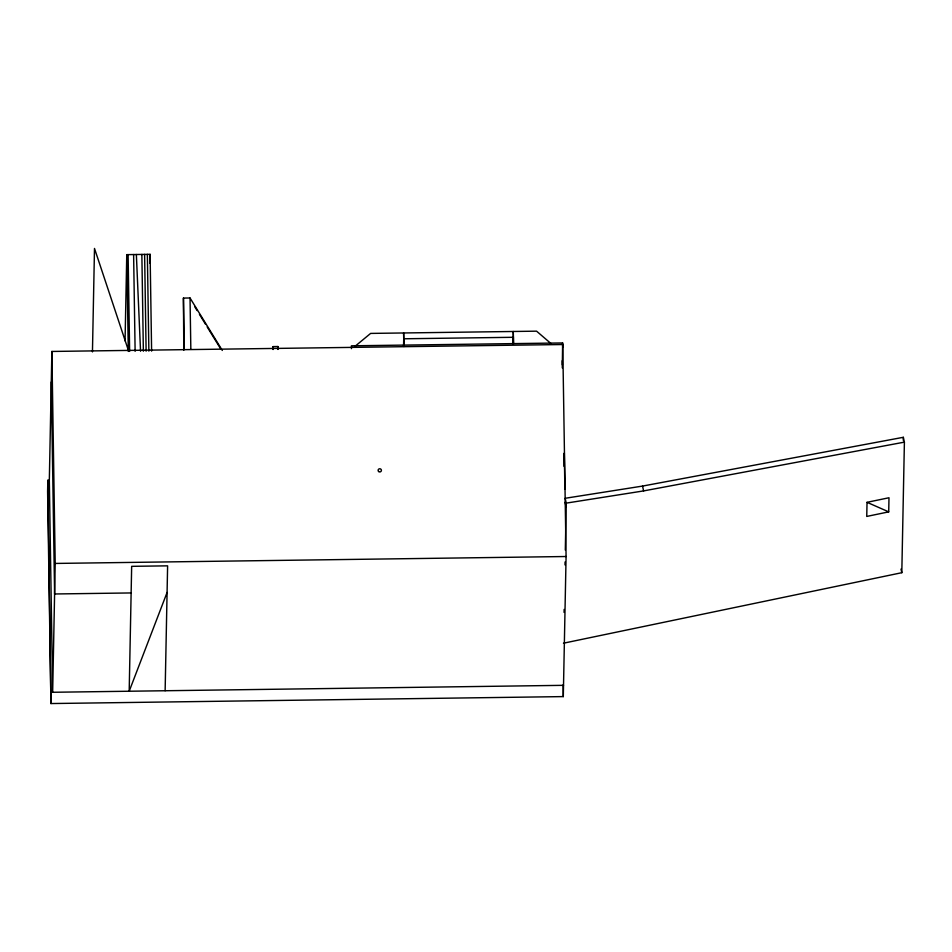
<?xml version="1.0" encoding="UTF-8"?>
<svg xmlns="http://www.w3.org/2000/svg" width="952" height="952" viewBox="0 0 952 952"><rect width="100%" height="100%" fill="white"/><g stroke="black" fill="none" stroke-linecap="round" stroke-linejoin="round"><path stroke-width="1.43" d="M49.325 480.284L47.826 480.308L47.6 491.565L50.932 703.552L563.298 696.602L566.083 556.515L562.751 344.529L51.884 351.455L49.325 480.284L52.657 692.271L55.204 563.441L51.884 351.455M50.932 703.552L47.826 480.308M92.451 351.895L94.498 248.448L128.413 350.419M125.057 340.875L126.771 254.636L150.107 254.327L151.618 351.098M149.928 263.24L150.107 254.327M165.136 690.747L167.611 565.845L131.662 566.333L129.186 691.235L167.088 592.453M222.316 350.455L190.031 297.988L183.439 298.071L183.807 350.241M273.034 349.217L273.081 346.599L277.877 346.528L277.925 349.432M277.829 349.158L277.877 346.528M403.577 345.695L403.719 338.781L513.354 337.294L513.211 344.207M562.287 367.888L562.632 342.946L351.431 345.814L351.478 348.622M564.048 466.349L564.31 452.997L564.881 489.197M564.072 612.41L564.131 609.435M565.012 564.917L565.072 561.954M565.309 550.077L566.238 503.12L565.167 498.289L642.541 486.079L903.329 437.301L904.4 442.133L901.806 572.699L563.465 643.207M867.034 502.323L866.748 516.436L888.716 511.867L888.989 497.753L867.034 502.323L888.716 511.867M903.269 440.276L903.329 437.301M355.072 346.278L370.625 333.414L536.571 331.165L551.101 343.648M566.238 503.12L643.611 490.911L904.4 442.133M55.204 563.441L566.083 556.515M131.138 592.941L54.609 593.977L51.277 381.99M51.158 692.294L563.524 685.333M194.815 306.83L197.135 310.59M199.444 314.35L205.62 324.394M207.167 326.905L220.293 348.23M900.997 569.082L901.806 572.699M642.541 486.079L643.611 490.911M565.083 502.216L566.166 507.047M136.362 254.505L140.551 351.252M513.544 343.767L513.259 331.486L513.461 343.91M403.945 346.516L403.624 332.974L403.827 345.397M562.632 342.946L562.692 347.159M562.275 360.701L562.346 364.913M563.12 684.952L563.298 696.602M273.081 346.599L273.129 349.503M190.031 297.988L190.84 349.217M183.439 298.071L184.248 349.313M147.358 254.362L148.869 351.133M144.609 254.398L146.12 351.181M141.86 254.434L143.371 351.217M133.613 254.541L135.124 351.324M128.115 254.624L129.627 351.395M126.771 254.636L128.294 351.419M378.61 471.502A1.642 1.595 1.1 0 0 381.359 470.74A1.642 1.595 1.1 0 0 379.312 468.812A1.642 1.595 1.1 0 0 378.61 471.502"/></g></svg>
